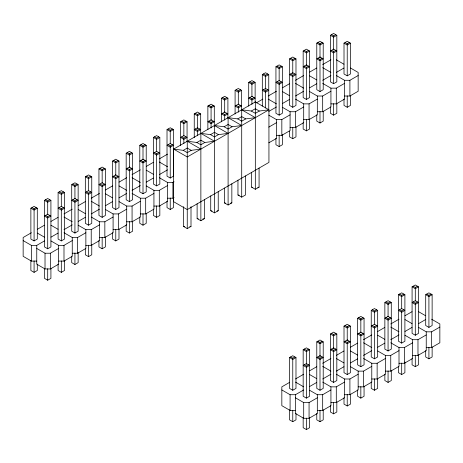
<?xml version="1.0" encoding="UTF-8"?>
<svg xmlns="http://www.w3.org/2000/svg" width="463" height="463" viewBox="0 0 463 463"><rect width="100%" height="100%" fill="white"/><g stroke="black" fill="none" stroke-linecap="round" stroke-linejoin="round"><path stroke-width="0.69" d="M30.871 208.228L34.083 206.371L37.3 208.228L37.3 239.053L34.083 240.91L30.871 239.053L30.871 208.228L34.083 210.086L37.3 208.228M44.483 200.369L47.701 198.511L50.918 200.369L50.918 246.912L47.701 248.77L44.483 246.912L44.483 200.369L47.701 202.227L50.918 200.369M58.101 192.51L61.313 190.652L64.531 192.51L64.531 239.053L61.313 240.91L58.101 239.053L58.101 192.51L61.313 194.362L64.531 192.51M71.713 184.644L74.931 182.787L78.143 184.644L78.143 231.193L74.931 233.045L71.713 231.193L71.713 184.644L74.931 186.502L78.143 184.644M85.331 176.785L88.543 174.927L91.761 176.785L91.761 223.328L88.543 225.186L85.331 223.328L85.331 176.785L88.543 178.643L91.761 176.785M98.943 168.926L102.161 167.068L105.373 168.926L105.373 215.469L102.161 217.326L98.943 215.469L98.943 168.926L102.161 170.783L105.373 168.926M112.555 161.066L115.773 159.208L118.991 161.066L118.991 207.609L115.773 209.467L112.555 207.609L112.555 161.066L115.773 162.924L118.991 161.066M126.173 153.207L129.391 151.349L132.603 153.207L132.603 199.75L129.391 201.608L126.173 199.75L126.173 153.207L129.391 155.059L132.603 153.207M139.785 145.341L143.003 143.489L146.221 145.341L146.221 191.89L143.003 193.742L139.785 191.89L139.785 145.341L143.003 147.199L146.221 145.341M153.403 137.482L156.616 135.624L159.833 137.482L159.833 184.025L156.616 185.883L153.403 184.025L153.403 137.482L156.616 139.34L159.833 137.482M167.016 129.623L170.234 127.765L173.451 129.623L173.451 176.166L170.234 178.024L167.016 176.166L167.016 129.623L170.234 131.48L173.451 129.623M180.634 145.417L180.634 121.763L183.846 119.905L187.064 121.763L187.064 141.782M194.246 137.557L194.246 113.904L197.464 112.046L200.682 113.904L200.682 133.923M207.864 129.698L207.864 106.044L211.076 104.187L214.294 106.044L214.294 126.063M221.476 121.838L221.476 98.179L224.694 96.327L227.906 98.179L227.906 118.204M235.094 113.973L235.094 90.32L238.306 88.462L241.524 90.32L241.524 109.673M248.706 106.114L248.706 82.46L251.924 80.603L255.136 82.46L255.136 102.485M262.318 106.091L262.318 74.601L265.536 72.743L268.754 74.601L268.754 109.673M275.936 66.741L279.154 64.884L282.366 66.741L282.366 113.285L279.154 115.142L275.936 113.285L275.936 66.741L279.154 68.593L282.366 66.741M289.549 58.876L292.766 57.024L295.984 58.876L295.984 105.425L292.766 107.283L289.549 105.425L289.549 58.876L292.766 60.734L295.984 58.876M303.167 51.017L306.384 49.159L309.597 51.017L309.597 97.56L306.384 99.418L303.167 97.56L303.167 51.017L306.384 52.875L309.597 51.017M316.779 43.157L319.997 41.3L323.215 43.157L323.215 89.7L319.997 91.558L316.779 89.7L316.779 43.157L319.997 45.015L323.215 43.157M330.397 35.298L333.609 33.44L336.827 35.298L336.827 81.841L333.609 83.699L330.397 81.841L330.397 35.298L333.609 37.156L336.827 35.298M31.941 207.609L34.083 208.848L36.23 207.609M45.553 199.75L47.701 200.988L49.842 199.75M59.171 191.89L61.313 193.123L63.46 191.89M72.784 184.025L74.931 185.264L77.072 184.025M86.402 176.166L88.543 177.404L90.69 176.166M100.014 168.306L102.161 169.545L104.302 168.306M113.632 160.447L115.773 161.685L117.92 160.447M127.244 152.587L129.391 153.826L131.533 152.587M140.862 144.722L143.003 145.961L145.145 144.722M154.474 136.863L156.616 138.101L158.763 136.863M168.086 129.003L170.234 130.242L172.375 129.003M181.704 121.144L183.846 122.382L185.993 121.144M195.317 113.285L197.464 114.523L199.605 113.285M208.935 105.425L211.076 106.658L213.223 105.425M222.547 97.56L224.694 98.798L226.835 97.56M236.165 89.7L238.306 90.939L240.453 89.7M249.777 81.841L251.924 83.08L254.065 81.841M263.395 73.982L265.536 75.22L267.683 73.982M277.007 66.122L279.154 67.361L281.296 66.122M290.625 58.263L292.766 59.495L294.914 58.263M304.237 50.398L306.384 51.636L308.526 50.398M317.855 42.538L319.997 43.777L322.138 42.538M331.467 34.679L333.609 35.917L335.756 34.679M187.064 121.763L183.846 123.621L180.634 121.763M200.682 113.904L197.464 115.762L194.246 113.904M214.294 106.044L211.076 107.896L207.864 106.044M227.906 98.179L224.694 100.037L221.476 98.179M241.524 90.32L238.306 92.178L235.094 90.32M255.136 82.46L251.924 84.318L248.706 82.46M268.754 74.601L265.536 76.459L262.318 74.601M344.009 43.157L347.227 41.3L350.445 43.157L350.445 73.982L347.227 75.839L344.009 73.982L344.009 43.157L347.227 45.015L350.445 43.157M45.553 215.469L47.701 216.707L49.842 215.469M59.171 207.609L61.313 208.848L63.46 207.609M72.784 199.75L74.931 200.988L77.072 199.75M86.402 191.89L88.543 193.123L90.69 191.89M100.014 184.025L102.161 185.264L104.302 184.025M113.632 176.166L115.773 177.404L117.92 176.166M127.244 168.306L129.391 169.545L131.533 168.306M140.862 160.447L143.003 161.685L145.145 160.447M154.474 152.587L156.616 153.826L158.763 152.587M168.086 144.722L170.234 145.961L172.375 144.722M181.704 136.863L183.846 138.101L185.993 136.863M195.317 129.003L197.464 130.242L199.605 129.003M208.935 121.144L211.076 122.382L213.223 121.144M222.547 113.285L224.694 114.523L226.835 113.285M236.165 105.425L238.306 106.658L240.453 105.425M249.777 97.56L251.924 98.798L254.065 97.56M263.395 89.7L265.536 90.939L267.683 89.7M277.007 81.841L279.154 83.08L281.296 81.841M290.625 73.982L292.766 75.22L294.914 73.982M304.237 66.122L306.384 67.361L308.526 66.122M317.855 58.263L319.997 59.495L322.138 58.263M331.467 50.398L333.609 51.636L335.756 50.398M345.08 42.538L347.227 43.777L349.368 42.538M255.327 101.941L173.637 149.103L173.637 201.712L187.255 209.577L268.939 162.409L268.939 109.8L255.327 101.941L255.327 189.292L259.077 187.127L259.077 168.063M31.403 232.739L23.15 237.502L23.15 256.317L31.403 261.086L36.762 261.086M37.353 229.301L44.431 225.221M50.971 221.441L58.043 217.355M63.992 213.923L72.251 209.154M78.201 205.722L85.273 201.636M91.223 198.199L99.481 193.436M105.431 189.998L112.503 185.918M119.043 182.138L126.706 177.717M132.071 174.62L140.324 169.852M146.273 166.42L153.351 162.334M159.301 158.902L167.554 154.133M256.369 102.855L262.857 99.111M268.216 96.015L276.475 91.252M282.424 87.814L289.497 83.728M295.446 80.296L303.699 75.527M309.649 72.095L316.727 68.009M322.676 64.571L330.929 59.808M241.709 120.936L241.709 109.8L251.357 111.039L255.327 113.331L259.292 111.039L268.939 109.8L187.255 156.963L173.637 149.103L183.284 150.342L187.255 148.05L191.219 150.342L200.867 149.103L187.255 141.244L187.255 228.595L191.005 226.43L191.005 206.654M187.255 141.244L196.902 142.482L200.867 140.191L204.831 142.482L214.479 141.244L200.867 133.385L200.867 144.514M200.867 133.385L210.515 134.623L214.479 132.331L218.449 134.623L228.097 133.385L214.479 125.525L214.479 212.876L218.235 210.706L218.235 191.641M214.479 125.525L224.133 126.758L228.097 124.472L232.061 126.758L241.709 125.525L228.097 117.66L228.097 205.011L224.347 202.846L224.347 188.019M228.097 117.66L237.745 118.898L241.709 116.612L245.679 118.898L255.327 117.66L241.709 109.8M251.357 111.039L255.327 108.747L259.292 111.039M191.219 150.342L187.255 152.634L183.284 150.342M196.902 142.482L200.867 144.769L204.831 142.482M218.449 134.623L214.479 136.909L210.515 134.623M232.061 126.758L228.097 129.05L224.133 126.758M237.745 118.898L241.709 121.19L245.679 118.898M23.15 240.598L31.403 245.367L36.762 245.367L44.431 240.939M50.971 237.166L58.043 233.08M63.992 229.642L72.251 224.879M78.201 221.441L85.273 217.355M91.223 213.923L99.481 209.154M105.431 205.722L112.503 201.636M119.043 197.863L126.706 193.436M132.071 190.339L140.324 185.576M146.273 182.138L153.351 178.052M159.301 174.62L167.554 169.852M268.806 111.398L276.475 106.97M282.424 103.533L289.497 99.452M295.446 96.015L303.699 91.252M309.649 87.814L316.727 83.728M322.676 80.296L330.929 75.527M336.294 72.436L343.957 68.009M36.762 248.457L45.021 253.226L50.38 253.226L58.633 248.457M50.971 240.939L58.633 245.367L63.992 245.367L72.251 240.598M63.992 232.739L72.251 237.502L77.61 237.502L85.863 232.739M78.201 225.221L85.863 229.642L91.223 229.642L99.481 224.879M91.223 217.02L99.481 221.783L104.841 221.783L113.094 217.02M105.431 209.496L113.094 213.923L118.453 213.923L126.706 209.154M119.043 201.636L126.706 206.064L132.071 206.064L140.324 201.295M132.071 193.436L140.324 198.199L145.683 198.199L153.936 193.436M146.273 185.918L153.936 190.339L159.301 190.339L167.554 185.576M159.301 177.717L167.554 182.48L172.913 182.48L174.094 181.797M268.806 127.117L276.475 122.689M268.806 115.171L276.475 119.599L281.834 119.599L290.087 114.83M282.424 107.312L290.087 111.733L295.446 111.733L303.699 106.97M295.446 99.111L303.699 103.874L309.064 103.874L317.317 99.111M309.649 91.587L317.317 96.015L322.676 96.015L330.929 91.252M322.676 83.386L330.929 88.155L336.294 88.155L344.547 83.386M336.294 75.527L344.547 80.296L349.906 80.296L358.159 75.527M30.871 260.49L30.871 270.49L34.083 272.348L37.3 270.49L37.3 264.06M36.762 245.367L36.762 264.182L45.021 268.945L50.38 268.945L58.633 264.182L58.633 245.367M58.633 261.086L63.992 261.086L72.251 256.317L72.251 237.502M72.251 253.226L77.61 253.226L85.863 248.457L85.863 229.642M85.863 245.367L91.223 245.367L99.481 240.598L99.481 221.783M99.481 237.502L104.841 237.502L113.094 232.739L113.094 213.923M113.094 229.642L118.453 229.642L126.706 224.879L126.706 206.064M126.706 221.783L132.071 221.783L140.324 217.02L140.324 198.199M140.324 213.923L145.683 213.923L153.936 209.154L153.936 190.339M153.936 206.064L159.301 206.064L167.554 201.295L167.554 182.48M167.554 198.199L172.913 198.199L174.094 197.522M268.806 142.835L276.475 138.414L276.475 119.599M276.475 135.318L281.834 135.318L290.087 130.554L290.087 111.733M290.087 127.458L295.446 127.458L303.699 122.689L303.699 103.874M303.699 119.599L309.064 119.599L317.317 114.83L317.317 96.015M317.317 111.739L322.676 111.739L330.929 106.97L330.929 88.155M330.929 103.874L336.294 103.874L344.547 99.111L344.547 80.296M344.547 96.015L349.906 96.015L358.159 91.252L358.159 72.436L350.497 68.009M44.483 268.349L44.483 278.356L47.701 280.213L50.918 278.356L50.918 268.349M58.101 264.06L58.101 270.49L61.313 272.348L64.531 270.49L64.531 260.49M71.713 256.201L71.713 262.631L74.931 264.489L78.143 262.631L78.143 252.63M85.331 248.342L85.331 254.772L88.543 256.629L91.761 254.772L91.761 244.771M98.943 240.482L98.943 246.912L102.161 248.77L105.373 246.912L105.373 236.906M112.555 232.623L112.555 239.053L115.773 240.91L118.991 239.053L118.991 229.046M126.173 224.758L126.173 231.193L129.391 233.045L132.603 231.193L132.603 221.187M139.785 216.898L139.785 223.328L143.003 225.186L146.221 223.328L146.221 213.327M153.403 209.039L153.403 215.469L156.616 217.326L159.833 215.469L159.833 205.468M167.016 201.179L167.016 207.609L170.234 209.467L173.451 207.609L173.451 197.603M275.936 138.292L275.936 144.728L279.154 146.58L282.366 144.728L282.366 134.721M289.549 131.151L289.549 136.863L292.766 138.721L295.984 136.863L295.984 126.862M303.167 122.573L303.167 129.003L306.384 130.861L309.597 129.003L309.597 119.003M316.779 114.714L316.779 121.144L319.997 123.002L323.215 121.144L323.215 111.137M330.397 106.855L330.397 113.285L333.609 115.142L336.827 113.285L336.827 103.278M344.009 98.989L344.009 105.425L347.227 107.283L350.445 105.425L350.445 95.419M197.116 203.737L197.116 218.571L200.867 220.735L204.617 218.571L204.617 199.501M228.097 205.011L231.847 202.846L231.847 183.782M237.959 180.159L237.959 194.987L241.709 197.151L245.465 194.987L245.465 175.923M289.549 357.575L292.766 355.717L295.984 357.575L295.984 388.399L292.766 390.257L289.549 388.399L289.549 357.575L292.766 359.433L295.984 357.575M303.167 349.715L306.384 347.858L309.597 349.715L309.597 396.259L306.384 398.116L303.167 396.259L303.167 349.715L306.384 351.573L309.597 349.715M316.779 341.856L319.997 339.998L323.215 341.856L323.215 388.399L319.997 390.257L316.779 388.399L316.779 341.856L319.997 343.714L323.215 341.856M330.397 333.997L333.609 332.139L336.827 333.997L336.827 380.54L333.609 382.397L330.397 380.54L330.397 333.997L333.609 335.854L336.827 333.997M344.009 326.137L347.227 324.279L350.445 326.137L350.445 372.68L347.227 374.538L344.009 372.68L344.009 326.137L347.227 327.989L350.445 326.137M357.627 318.272L360.839 316.42L364.057 318.272L364.057 364.821L360.839 366.673L357.627 364.821L357.627 318.272L360.839 320.13L364.057 318.272M371.239 310.413L374.457 308.555L377.669 310.413L377.669 356.956L374.457 358.813L371.239 356.956L371.239 310.413L374.457 312.27L377.669 310.413M384.857 302.553L388.069 300.695L391.287 302.553L391.287 349.096L388.069 350.954L384.857 349.096L384.857 302.553L388.069 304.411L391.287 302.553M398.469 294.694L401.687 292.836L404.899 294.694L404.899 341.237L401.687 343.095L398.469 341.237L398.469 294.694L401.687 296.551L404.899 294.694M412.082 286.834L415.299 284.976L418.517 286.834L418.517 333.377L415.299 335.235L412.082 333.377L412.082 286.834L415.299 288.686L418.517 286.834M290.625 356.956L292.766 358.194L294.914 356.956M304.237 349.096L306.384 350.335L308.526 349.096M317.855 341.237L319.997 342.475L322.138 341.237M331.467 333.377L333.609 334.616L335.756 333.377M345.08 325.518L347.227 326.751L349.368 325.518M358.698 317.653L360.839 318.891L362.986 317.653M372.31 309.793L374.457 311.032L376.598 309.793M385.928 301.934L388.069 303.172L390.216 301.934M399.54 294.074L401.687 295.313L403.829 294.074M413.158 286.215L415.299 287.454L417.447 286.215M425.7 294.694L428.917 292.836L432.129 294.694L432.129 325.518L428.917 327.376L425.7 325.518L425.7 294.694L428.917 296.551L432.129 294.694M304.237 364.815L306.384 366.054L308.526 364.815M317.855 356.956L319.997 358.194L322.138 356.956M331.467 349.096L333.609 350.335L335.756 349.096M345.08 341.237L347.227 342.475L349.368 341.237M358.698 333.377L360.839 334.616L362.986 333.377M372.31 325.518L374.457 326.751L376.598 325.518M385.928 317.653L388.069 318.891L390.216 317.653M399.54 309.793L401.687 311.032L403.829 309.793M413.158 301.934L415.299 303.172L417.447 301.934M426.77 294.074L428.917 295.313L431.059 294.074M289.497 382.426L281.834 386.854L281.834 405.669L290.087 410.432L295.446 410.432M295.446 378.994L303.699 374.226M309.649 370.794L316.727 366.708M322.676 363.27L330.929 358.507M336.294 355.41L343.957 350.983M350.497 347.209L357.569 343.124M363.519 339.692L371.777 334.923M377.727 331.491L384.799 327.405M390.749 323.967L399.008 319.204M404.957 315.766L412.029 311.68M281.834 389.944L290.087 394.713L295.446 394.713L303.699 389.944M309.649 386.512L316.727 382.426M322.676 378.994L330.929 374.226M336.294 371.129L343.957 366.708M350.497 362.928L357.569 358.848M363.519 355.41L371.777 350.647M377.727 347.209L384.799 343.124M390.749 339.692L399.008 334.923M404.957 331.491L412.029 327.405M418.569 323.625L425.647 319.545M295.446 397.81L303.699 402.573L309.064 402.573L317.317 397.81M309.649 390.286L317.317 394.713L322.676 394.713L330.929 389.944M322.676 382.085L330.929 386.854L336.294 386.854L344.547 382.085M336.294 374.226L344.547 378.994L349.906 378.994L358.159 374.226M350.497 366.708L358.159 371.129L363.519 371.129L371.777 366.366M363.519 358.507L371.777 363.27L377.137 363.27L385.39 358.507M377.727 350.983L385.39 355.41L390.749 355.41L399.008 350.647M390.749 342.782L399.008 347.551L404.367 347.551L412.62 342.782M404.957 335.264L412.62 339.692L417.979 339.692L426.238 334.923M418.569 327.405L426.238 331.826L431.597 331.826L439.85 327.063M289.549 409.836L289.549 419.843L292.766 421.7L295.984 419.843L295.984 413.413M295.446 394.713L295.446 413.528L303.699 418.292L309.064 418.292L317.317 413.528L317.317 394.713M317.317 410.432L322.676 410.432L330.929 405.669L330.929 386.854M330.929 402.573L336.294 402.573L344.547 397.81L344.547 378.994M344.547 394.713L349.906 394.713L358.159 389.944L358.159 371.129M358.159 386.854L363.519 386.854L371.777 382.085L371.777 363.27M371.777 378.994L377.137 378.994L385.39 374.226L385.39 355.41M385.39 371.129L390.749 371.129L399.008 366.366L399.008 347.551M399.008 363.27L404.367 363.27L412.62 358.507L412.62 339.692M412.62 355.41L417.979 355.41L426.238 350.647L426.238 331.826M426.238 347.551L431.597 347.551L439.85 342.782L439.85 323.967L431.597 319.204M303.167 417.695L303.167 427.702L306.384 429.56L309.597 427.702L309.597 417.695M316.779 413.413L316.779 419.843L319.997 421.7L323.215 419.843L323.215 409.836M330.397 405.547L330.397 411.983L333.609 413.841L336.827 411.983L336.827 401.977M344.009 397.688L344.009 404.124L347.227 405.976L350.445 404.124L350.445 394.117M357.627 389.829L357.627 396.259L360.839 398.116L364.057 396.259L364.057 386.258M371.239 381.969L371.239 388.399L374.457 390.257L377.669 388.399L377.669 378.398M384.857 374.11L384.857 380.54L388.069 382.397L391.287 380.54L391.287 370.533M398.469 366.25L398.469 372.68L401.687 374.538L404.899 372.68L404.899 361.962M412.082 358.385L412.082 364.821L415.299 366.673L418.517 364.821L418.517 354.814M425.7 350.526L425.7 356.956L428.917 358.813L432.129 356.956L432.129 346.955M257.827 187.434L259.077 187.127M230.597 203.159L231.847 202.846M216.985 211.018L218.235 210.706M202.742 219.034L204.617 218.571M189.755 226.737L191.005 226.43M251.571 172.3L251.571 187.127L252.827 187.434M237.959 194.987L239.209 195.293M224.347 202.846L225.597 203.159M210.729 195.878L210.729 210.706L211.979 211.018M197.116 218.571L198.367 218.877M183.498 206.654L183.498 226.43L184.749 226.737M336.294 59.808L343.957 64.235M322.676 67.667L330.929 72.436M309.649 75.868L316.727 79.954M295.446 83.386L303.699 88.155M282.424 91.587L289.497 95.673M268.216 99.111L276.475 103.874M251.571 187.127L255.327 189.292M159.301 161.992L167.554 166.761M418.569 311.68L425.647 315.766M146.273 170.193L153.351 174.279M404.957 319.545L412.029 323.625M210.729 210.706L214.479 212.876M132.071 177.717L140.324 182.48M390.749 327.063L399.008 331.826M119.043 185.918L126.706 190.339M377.727 335.264L384.799 339.35M183.498 226.43L187.255 228.595M105.431 193.777L112.503 197.863M363.519 342.782L371.777 347.551M91.223 201.295L99.481 206.064M350.497 350.983L357.569 355.069M78.201 209.496L85.273 213.582M336.294 358.507L343.957 362.928M63.992 217.02L72.251 221.783M322.676 366.366L330.929 371.129M50.971 225.221L58.043 229.301M309.649 374.567L316.727 378.653M37.353 233.08L44.431 237.166M295.446 382.085L303.699 386.854M431.597 331.826L431.597 347.551M428.917 295.313L428.917 327.376M428.917 347.383L428.917 358.813M417.979 339.692L417.979 355.41M415.299 287.454L415.299 300.875M415.299 303.172L415.299 335.235M415.299 355.243L415.299 366.673M404.367 347.551L404.367 363.27M401.687 295.313L401.687 308.734M401.687 311.032L401.687 343.095M401.687 363.102L401.687 374.538M390.749 355.41L390.749 371.129M388.069 303.172L388.069 316.594M388.069 318.891L388.069 350.954M388.069 370.961L388.069 382.397M377.137 363.27L377.137 378.994M374.457 311.032L374.457 324.459M374.457 326.751L374.457 358.813M374.457 378.821L374.457 390.257M363.519 371.129L363.519 386.854M360.839 318.891L360.839 332.318M360.839 334.616L360.839 366.673M360.839 386.686L360.839 398.116M349.906 80.296L349.906 96.015M349.906 378.994L349.906 394.713M347.227 43.777L347.227 75.839M347.227 95.847L347.227 107.283M347.227 326.751L347.227 340.895M347.227 342.475L347.227 374.538M347.227 394.545L347.227 405.976M336.294 88.155L336.294 103.874M336.294 386.854L336.294 402.573M333.609 35.917L333.609 50.056M333.609 51.636L333.609 83.699M333.609 103.706L333.609 115.142M333.609 334.616L333.609 348.755M333.609 350.335L333.609 382.397M333.609 402.405L333.609 413.841M322.676 96.015L322.676 111.739M322.676 394.713L322.676 410.432M319.997 43.777L319.997 57.916M319.997 59.495L319.997 91.558M319.997 111.566L319.997 123.002M319.997 342.475L319.997 356.614M319.997 358.194L319.997 390.257M319.997 410.264L319.997 421.7M309.064 103.874L309.064 119.599M309.064 402.573L309.064 418.292M306.384 51.636L306.384 65.781M306.384 67.361L306.384 99.418M306.384 119.431L306.384 130.861M306.384 350.335L306.384 364.474M306.384 366.054L306.384 398.116M306.384 418.124L306.384 429.56M303.699 402.573L303.699 418.292M295.446 111.733L295.446 127.458M292.766 59.495L292.766 73.64M292.766 75.22L292.766 107.283M292.766 127.29L292.766 138.721M292.766 358.194L292.766 390.257M292.766 410.264L292.766 421.7M290.087 394.713L290.087 410.432M281.834 119.599L281.834 135.318M279.154 67.361L279.154 80.782M279.154 83.08L279.154 115.142M279.154 135.15L279.154 146.58M265.536 75.22L265.536 89.359M265.536 90.939L265.536 107.948M251.924 83.08L251.924 96.501M251.924 98.798L251.924 104.337M241.709 121.19L241.709 197.151M238.306 90.939L238.306 104.366M238.306 106.658L238.306 112.202M224.694 98.798L224.694 112.225M224.694 114.523L224.694 120.062M211.076 106.658L211.076 120.085M211.076 122.382L211.076 127.921M200.867 144.769L200.867 220.735M197.464 114.523L197.464 128.662M197.464 130.242L197.464 135.781M183.846 122.382L183.846 135.804M183.846 138.101L183.846 143.64M172.913 182.48L172.913 198.199M170.234 130.242L170.234 143.663M170.234 145.961L170.234 178.024M170.234 198.031L170.234 209.467M159.301 190.339L159.301 206.064M156.616 138.101L156.616 151.528M156.616 153.826L156.616 185.883M156.616 205.896L156.616 217.326M145.683 198.199L145.683 213.923M143.003 145.961L143.003 159.388M143.003 161.685L143.003 193.742M143.003 213.756L143.003 225.186M132.071 206.064L132.071 221.783M129.391 153.826L129.391 167.247M129.391 169.545L129.391 201.608M129.391 221.615L129.391 233.045M118.453 213.923L118.453 229.642M115.773 161.685L115.773 175.107M115.773 177.404L115.773 209.467M115.773 229.474L115.773 240.91M104.841 221.783L104.841 237.502M102.161 169.545L102.161 182.966M102.161 185.264L102.161 217.326M102.161 237.334L102.161 248.77M91.223 229.642L91.223 245.367M88.543 177.404L88.543 190.831M88.543 193.123L88.543 225.186M88.543 245.193L88.543 256.629M77.61 237.502L77.61 253.226M74.931 185.264L74.931 198.691M74.931 200.988L74.931 233.045M74.931 253.058L74.931 264.489M63.992 245.367L63.992 261.086M61.313 193.123L61.313 206.55M61.313 208.848L61.313 240.91M61.313 260.918L61.313 272.348M50.38 253.226L50.38 268.945M47.701 200.988L47.701 214.41M47.701 216.707L47.701 248.77M47.701 268.777L47.701 280.213M45.021 253.226L45.021 268.945M34.083 208.848L34.083 240.91M34.083 260.918L34.083 272.348M31.403 245.367L31.403 261.086M47.701 214.23L44.483 216.088L47.701 217.946L50.918 216.088L47.701 214.23M61.313 206.371L58.101 208.228L61.313 210.086L64.531 208.228L61.313 206.371M74.931 198.511L71.713 200.369L74.931 202.227L78.143 200.369L74.931 198.511M88.543 190.652L85.331 192.51L88.543 194.362L91.761 192.51L88.543 190.652M102.161 182.787L98.943 184.644L102.161 186.502L105.373 184.644L102.161 182.787M115.773 174.927L112.555 176.785L115.773 178.643L118.991 176.785L115.773 174.927M129.391 167.068L126.173 168.926L129.391 170.783L132.603 168.926L129.391 167.068M143.003 159.208L139.785 161.066L143.003 162.924L146.221 161.066L143.003 159.208M156.616 151.349L153.403 153.207L156.616 155.059L159.833 153.207L156.616 151.349M170.234 143.489L167.016 145.341L170.234 147.199L173.451 145.341L170.234 143.489M183.846 135.624L180.634 137.482L183.846 139.34L187.064 137.482L183.846 135.624M197.464 127.765L194.246 129.623L197.464 131.48L200.682 129.623L197.464 127.765M211.076 119.905L207.864 121.763L211.076 123.621L214.294 121.763L211.076 119.905M224.694 112.046L221.476 113.904L224.694 115.762L227.906 113.904L224.694 112.046M238.306 104.187L235.094 106.044L238.306 107.896L241.524 106.044L238.306 104.187M251.924 96.327L248.706 98.179L251.924 100.037L255.136 98.179L251.924 96.327M265.536 88.462L262.318 90.32L265.536 92.178L268.754 90.32L265.536 88.462M279.154 80.603L275.936 82.46L279.154 84.318L282.366 82.46L279.154 80.603M292.766 72.743L289.549 74.601L292.766 76.459L295.984 74.601L292.766 72.743M306.384 64.884L303.167 66.741L306.384 68.593L309.597 66.741L306.384 64.884M319.997 57.024L316.779 58.876L319.997 60.734L323.215 58.876L319.997 57.024M333.609 49.159L330.397 51.017L333.609 52.875L336.827 51.017L333.609 49.159M306.384 363.582L303.167 365.434L306.384 367.292L309.597 365.434L306.384 363.582M319.997 355.717L316.779 357.575L319.997 359.433L323.215 357.575L319.997 355.717M333.609 347.858L330.397 349.715L333.609 351.573L336.827 349.715L333.609 347.858M347.227 339.998L344.009 341.856L347.227 343.714L350.445 341.856L347.227 339.998M360.839 332.139L357.627 333.997L360.839 335.854L364.057 333.997L360.839 332.139M374.457 324.279L371.239 326.137L374.457 327.989L377.669 326.137L374.457 324.279M388.069 316.42L384.857 318.272L388.069 320.13L391.287 318.272L388.069 316.42M401.687 308.555L398.469 310.413L401.687 312.27L404.899 310.413L401.687 308.555M415.299 300.695L412.082 302.553L415.299 304.411L418.517 302.553L415.299 300.695"/></g></svg>
